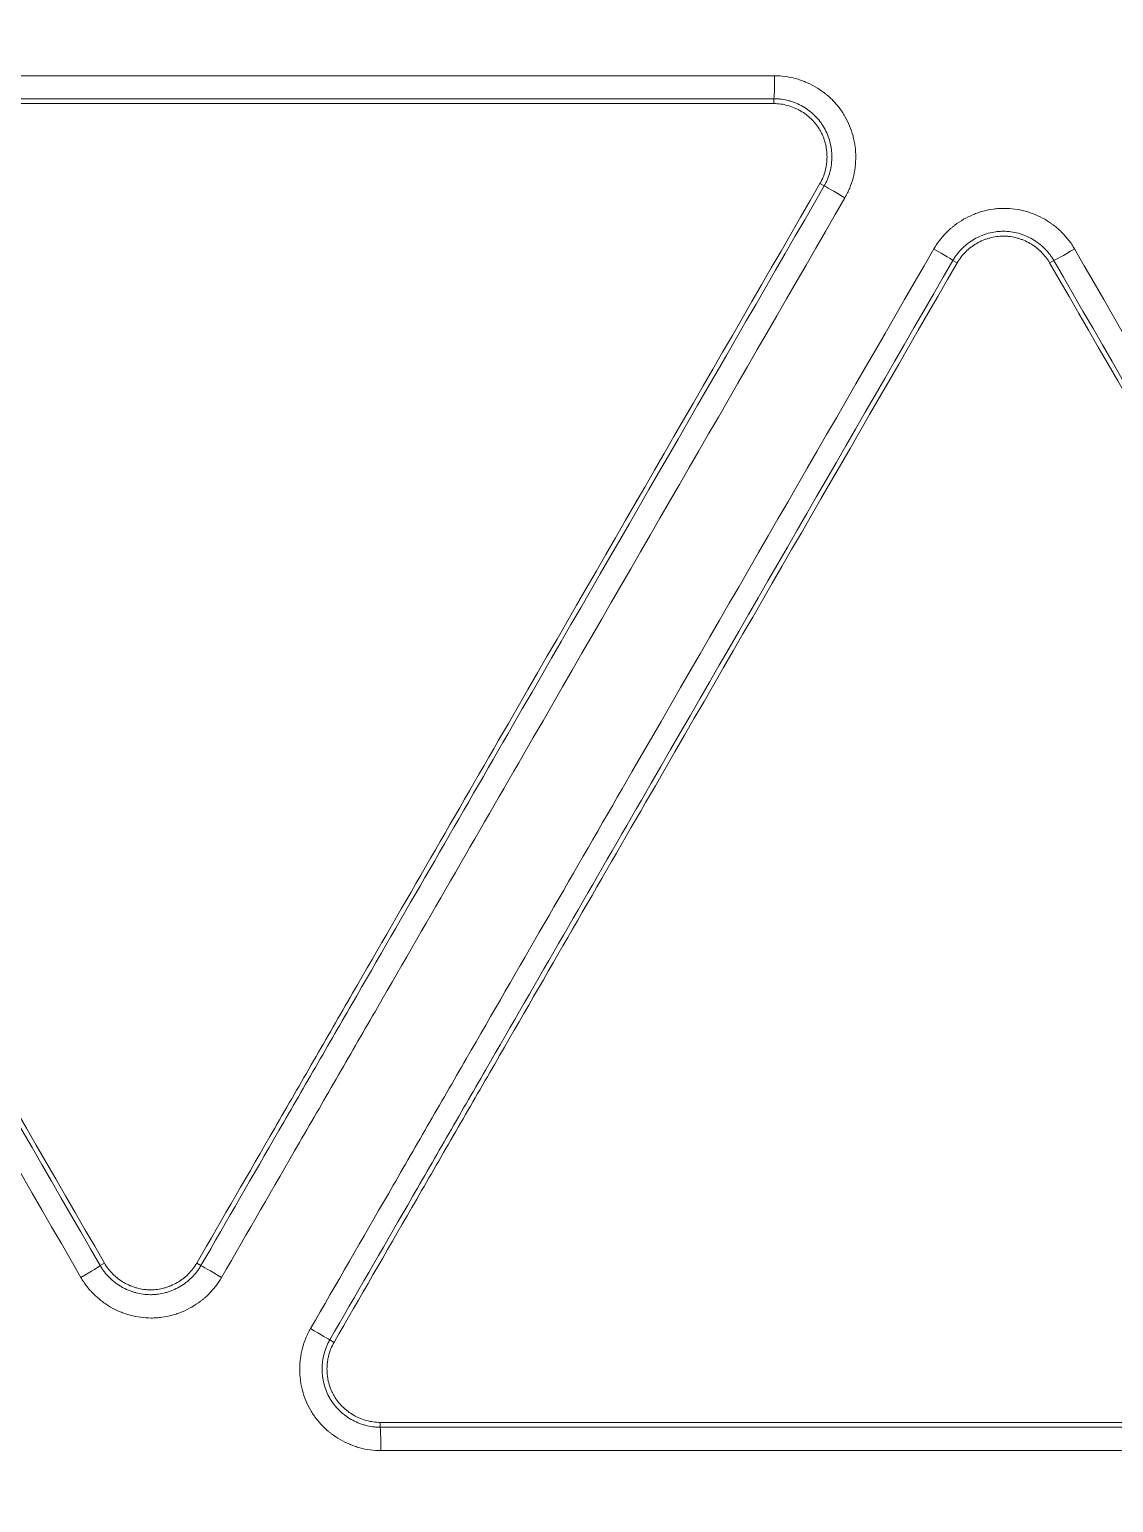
# Model space of a CAD drawing. Header units: inches. Extents: x 405346 to 489838, y -25612 to 14934.
# Drawn here: x 467451.76 to 467474.01, y 4139.56 to 4169.78 of the extents above; entities that cross this region are included whole.
import ezdxf

# ---------------------------------------------------------------- set-up
doc = ezdxf.new("R2010")
doc.units = ezdxf.units.IN
doc.header["$LTSCALE"] = 200
doc.header["$MEASUREMENT"] = 0
doc.linetypes.add('DH-HID2', pattern=[1.2, 0.8, -0.4])
doc.layers.add('FU-FURM', color=251, linetype='DH-HID2')
doc.layers.add('SS-EQ', color=2, linetype='Continuous', lineweight=20)

# ---------------------------------------------------------------- blocks, each defined once
blk = doc.blocks.new('FLLLL')
at = {"layer": 'FU-FURM'}
blk.add_arc((467631.305, 3335.773), 213.601, 91.35671, 179.233, dxfattribs=at)
blk = doc.blocks.new('4way무풍')
at = {"layer": 'SS-EQ'}
for p, q in [((222.768, -153.166), (222.768, -153.066)), ((223.802, -154.857), (223.716, -154.808)), ((226.531, -156.433), (226.444, -156.383)), ((228.513, -156.384), (228.427, -156.433)), ((208.946, -177.006), (209.033, -176.956)), ((210.928, -176.956), (211.014, -177.006)), ((213.657, -178.532), (213.744, -178.582)), ((214.692, -180.223), (214.692, -180.323))]:
    blk.add_line(p, q, dxfattribs=at)
for centre, major_axis, ratio, start_param, end_param in [((222.767, -152.593), (0, 0.474), 0.035615, 3.176521, 4.705582), ((224.212, -155.094), (0.41, -0.237), 0.011989, 1.536331, 3.106684), ((226.034, -156.147), (-0.41, 0.237), 0.012297, 3.176502, 4.677561), ((228.923, -156.147), (0.41, 0.237), 0.024256, 3.17651, 4.741354), ((208.536, -177.243), (0.41, 0.237), 0.02416, 4.730164, 6.248269), ((211.424, -177.243), (0.41, -0.237), 0.004611, 1.540354, 3.106686), ((213.247, -178.295), (0.41, -0.237), 0.005023, 0.034907, 1.540031), ((214.691, -180.796), (0, 0.474), 0.029044, 4.700956, 6.247872)]:
    blk.add_ellipse(centre, major_axis=major_axis, ratio=ratio, start_param=start_param, end_param=end_param, dxfattribs=at)
for points, knots in [([(346.359, 0), (346.359, -27.812), (346.359, -55.624), (346.359, -97.341), (346.359, -111.247), (346.359, -139.059), (346.359, -152.965), (346.359, -180.777), (346.359, -194.683), (346.359, -222.494), (346.359, -236.4), (346.359, -257.259), (346.358, -264.212), (346.359, -272.903), (346.359, -274.641), (346.359, -277.249), (346.359, -278.118), (346.358, -279.856), (346.358, -280.725), (346.358, -282.029), (346.358, -282.463), (346.358, -283.333), (346.359, -283.767), (346.359, -284.419), (346.359, -284.636), (346.359, -285.071), (346.358, -285.288), (346.355, -285.723), (346.353, -285.94), (346.346, -286.374), (346.341, -286.592), (346.322, -287.243), (346.305, -287.678), (346.262, -288.546), (346.236, -288.98), (346.174, -289.849), (346.138, -290.283), (346.078, -290.934), (346.057, -291.151), (346.012, -291.585), (345.894, -292.666), (345.748, -293.741), (345.479, -295.45), (345.327, -296.299), (344.817, -298.834), (344.407, -300.505), (343.687, -302.982), (343.172, -304.624), (342.294, -307.059), (341.638, -308.663), (341.119, -309.858), (340.941, -310.256), (340.714, -310.751), (340.668, -310.85), (340.576, -311.047), (340.437, -311.343), (339.919, -312.422), (339.029, -314.158), (338.177, -315.66), (336.854, -317.881), (335.912, -319.32), (334.41, -321.418), (333.379, -322.796), (331.741, -324.801), (330.589, -326.095), (329.702, -327.051), (329.403, -327.366), (329.024, -327.758), (328.947, -327.836), (328.795, -327.992), (328.566, -328.224), (327.719, -329.07), (326.303, -330.412), (324.35, -332.111), (322.332, -333.722), (320.944, -334.738), (319.535, -335.724), (318.819, -336.202), (317.367, -337.13), (315.893, -338.028), (314.376, -338.866), (313.222, -339.473), (312.835, -339.671), (312.249, -339.963), (312.054, -340.059), (311.662, -340.249), (309.896, -341.094), (308.103, -341.848), (305.68, -342.75), (304.055, -343.316), (302.408, -343.813), (299.923, -344.506), (298.245, -344.898), (295.697, -345.382), (294.842, -345.525), (293.766, -345.682), (293.551, -345.712), (293.12, -345.771), (292.903, -345.799), (292.254, -345.88), (291.821, -345.929), (290.523, -346.062), (289.657, -346.132), (288.357, -346.21), (287.924, -346.232), (287.057, -346.265), (286.624, -346.277), (285.974, -346.288), (285.757, -346.291), (285.323, -346.293), (285.107, -346.294), (284.673, -346.294), (284.456, -346.294), (284.023, -346.294), (283.806, -346.293), (283.156, -346.293), (282.722, -346.293), (281.855, -346.293), (281.421, -346.293), (280.121, -346.293), (279.253, -346.294), (277.519, -346.294), (276.652, -346.294), (274.051, -346.294), (272.316, -346.294), (267.113, -346.294), (263.645, -346.293), (256.708, -346.293), (253.239, -346.294), (242.833, -346.294), (235.896, -346.294), (222.022, -346.294), (215.084, -346.294), (194.273, -346.294), (180.399, -346.294), (152.65, -346.294), (138.775, -346.294), (111.027, -346.294), (97.152, -346.294), (69.404, -346.294), (55.529, -346.294), (34.718, -346.294), (27.78, -346.294), (13.906, -346.294), (6.969, -346.294), (0.032, -346.294)], [0, 0, 0, 0, 0.125, 0.125, 0.1875, 0.1875, 0.25, 0.25, 0.3125, 0.3125, 0.375, 0.375, 0.40625, 0.40625, 0.414063, 0.414063, 0.417969, 0.417969, 0.421875, 0.421875, 0.423828, 0.423828, 0.425781, 0.425781, 0.426758, 0.426758, 0.427734, 0.427734, 0.428711, 0.428711, 0.429688, 0.429688, 0.431641, 0.431641, 0.433594, 0.433594, 0.435547, 0.435547, 0.436523, 0.436523, 0.4375, 0.441406, 0.441406, 0.445313, 0.445313, 0.453125, 0.453125, 0.457031, 0.460938, 0.464844, 0.464844, 0.466797, 0.466797, 0.467285, 0.467285, 0.467773, 0.46875, 0.472656, 0.476563, 0.476563, 0.484375, 0.484375, 0.488281, 0.492188, 0.496094, 0.496094, 0.498047, 0.498047, 0.498535, 0.498535, 0.499023, 0.5, 0.503906, 0.507813, 0.511719, 0.515625, 0.515625, 0.519531, 0.519531, 0.523438, 0.527344, 0.527344, 0.529297, 0.529297, 0.530273, 0.530273, 0.53125, 0.539063, 0.539063, 0.542969, 0.546875, 0.546875, 0.554688, 0.554688, 0.558594, 0.558594, 0.55957, 0.55957, 0.560547, 0.560547, 0.5625, 0.5625, 0.566406, 0.566406, 0.568359, 0.568359, 0.570313, 0.570313, 0.571289, 0.571289, 0.572266, 0.572266, 0.573242, 0.573242, 0.574219, 0.574219, 0.576172, 0.576172, 0.578125, 0.578125, 0.582031, 0.582031, 0.585938, 0.585938, 0.59375, 0.59375, 0.609375, 0.609375, 0.625, 0.625, 0.65625, 0.65625, 0.6875, 0.6875, 0.75, 0.75, 0.8125, 0.8125, 0.875, 0.875, 0.9375, 0.9375, 0.96875, 0.96875, 1, 1, 1, 1]), ([(0.032, -345.099), (6.961, -345.099), (13.891, -345.099), (27.75, -345.099), (34.679, -345.099), (55.467, -345.099), (69.326, -345.098), (97.044, -345.098), (110.903, -345.097), (138.621, -345.096), (152.48, -345.096), (180.197, -345.094), (194.056, -345.092), (214.845, -345.09), (221.774, -345.089), (235.633, -345.086), (242.562, -345.085), (256.421, -345.082), (263.351, -345.081), (272.013, -345.079), (273.745, -345.079), (276.343, -345.079), (277.21, -345.078), (278.942, -345.078), (279.808, -345.077), (281.107, -345.076), (281.541, -345.076), (282.407, -345.076), (282.84, -345.076), (283.706, -345.076), (284.139, -345.076), (284.789, -345.074), (285.005, -345.074), (285.438, -345.071), (285.655, -345.069), (286.304, -345.06), (286.737, -345.049), (287.602, -345.017), (288.034, -344.997), (289.33, -344.922), (290.194, -344.853), (291.488, -344.722), (291.92, -344.673), (292.566, -344.593), (292.782, -344.566), (293.212, -344.508), (294.286, -344.358), (295.351, -344.18), (297.891, -343.699), (299.563, -343.307), (302.039, -342.615), (303.679, -342.118), (305.297, -341.551), (307.709, -340.648), (309.296, -339.976), (311.056, -339.138), (311.349, -338.996), (311.641, -338.853), (311.836, -338.756), (311.933, -338.707), (312.418, -338.464), (312.803, -338.265), (313.951, -337.656), (314.704, -337.236), (316.19, -336.364), (316.921, -335.913), (318.363, -334.982), (319.073, -334.502), (320.472, -333.511), (321.849, -332.491), (323.849, -330.872), (325.784, -329.163), (327.03, -327.964), (327.795, -327.195), (327.947, -327.041), (328.25, -326.729), (328.401, -326.573), (328.849, -326.102), (329.145, -325.785), (330.019, -324.826), (331.153, -323.527), (332.763, -321.515), (333.776, -320.132), (334.759, -318.728), (335.235, -318.016), (336.157, -316.57), (336.603, -315.837), (337.465, -314.35), (338.296, -312.842), (339.065, -311.291), (339.481, -310.406), (339.527, -310.308), (339.618, -310.111), (339.754, -309.815), (340.065, -309.123), (340.322, -308.527), (340.821, -307.331), (341.451, -305.727), (342.288, -303.291), (342.776, -301.648), (343.454, -299.169), (343.836, -297.496), (344.302, -294.959), (344.439, -294.108), (344.619, -292.825), (344.702, -292.181), (344.786, -291.427), (344.82, -291.104), (344.842, -290.888), (344.853, -290.779), (344.946, -289.807), (345.01, -288.942), (345.078, -287.644), (345.096, -287.212), (345.116, -286.563), (345.122, -286.347), (345.13, -285.914), (345.133, -285.698), (345.138, -285.266), (345.139, -285.049), (345.14, -284.617), (345.14, -284.4), (345.141, -283.752), (345.141, -283.319), (345.141, -282.67), (345.141, -282.454), (345.141, -282.021), (345.141, -281.805), (345.142, -281.156), (345.142, -280.724), (345.143, -279.426), (345.143, -278.561), (345.144, -276.831), (345.144, -275.966), (345.145, -273.37), (345.145, -271.64), (345.146, -262.989), (345.148, -256.069), (345.152, -235.306), (345.154, -221.465), (345.157, -193.782), (345.159, -179.94), (345.161, -152.257), (345.161, -138.416), (345.162, -110.732), (345.163, -69.208), (345.164, -27.683), (345.164, 0)], [0, 0, 0, 0, 0.03125, 0.03125, 0.0625, 0.0625, 0.125, 0.125, 0.1875, 0.1875, 0.25, 0.25, 0.3125, 0.3125, 0.34375, 0.34375, 0.375, 0.375, 0.40625, 0.40625, 0.414063, 0.414063, 0.417969, 0.417969, 0.421875, 0.421875, 0.423828, 0.423828, 0.425781, 0.425781, 0.427734, 0.427734, 0.428711, 0.428711, 0.429688, 0.429688, 0.431641, 0.431641, 0.433594, 0.433594, 0.4375, 0.4375, 0.439453, 0.439453, 0.44043, 0.44043, 0.441406, 0.445313, 0.445313, 0.453125, 0.453125, 0.457031, 0.460938, 0.460938, 0.46875, 0.46875, 0.469727, 0.470215, 0.470215, 0.470703, 0.470703, 0.472656, 0.472656, 0.476563, 0.476563, 0.480469, 0.480469, 0.484375, 0.484375, 0.488281, 0.492188, 0.496094, 0.5, 0.5, 0.500977, 0.500977, 0.501953, 0.501953, 0.503906, 0.503906, 0.507813, 0.511719, 0.515625, 0.515625, 0.519531, 0.519531, 0.523438, 0.523438, 0.527344, 0.53125, 0.53125, 0.531738, 0.531738, 0.532227, 0.533203, 0.535156, 0.535156, 0.539063, 0.542969, 0.546875, 0.546875, 0.554688, 0.554688, 0.558594, 0.558594, 0.560547, 0.561523, 0.562012, 0.562012, 0.5625, 0.5625, 0.566406, 0.566406, 0.568359, 0.568359, 0.569336, 0.569336, 0.570313, 0.570313, 0.571289, 0.571289, 0.572266, 0.572266, 0.574219, 0.574219, 0.575195, 0.575195, 0.576172, 0.576172, 0.578125, 0.578125, 0.582031, 0.582031, 0.585938, 0.585938, 0.59375, 0.59375, 0.625, 0.625, 0.6875, 0.6875, 0.75, 0.75, 0.8125, 0.8125, 0.875, 1, 1, 1, 1]), ([(197.206, -152.597), (201.47, -152.597), (205.733, -152.597), (214.259, -152.596), (218.522, -152.596), (222.784, -152.596)], [0, 0, 0, 0, 0.5, 0.5, 1, 1, 1, 1]), ([(222.784, -152.596), (222.858, -152.596), (222.93, -152.601), (223.074, -152.62), (223.145, -152.635), (223.25, -152.663), (223.285, -152.674), (223.336, -152.692), (223.354, -152.698), (223.388, -152.711), (223.405, -152.718), (223.489, -152.753), (223.619, -152.817), (223.74, -152.897), (223.812, -152.953), (223.827, -152.964), (223.855, -152.987), (223.897, -153.023), (223.937, -153.06), (224.014, -153.136), (224.062, -153.19), (224.129, -153.276), (224.15, -153.306), (224.191, -153.366), (224.21, -153.398), (224.265, -153.492), (224.329, -153.623), (224.375, -153.76), (224.398, -153.848), (224.402, -153.866), (224.411, -153.902), (224.415, -153.92), (224.425, -153.974), (224.431, -154.01), (224.445, -154.118), (224.449, -154.19), (224.45, -154.299), (224.448, -154.353), (224.444, -154.408), (224.44, -154.444), (224.438, -154.463), (224.426, -154.553), (224.399, -154.696), (224.353, -154.833), (224.311, -154.934), (224.297, -154.968), (224.264, -155.033), (224.247, -155.066), (224.229, -155.098)], [0, 0, 0, 0, 0.0625, 0.0625, 0.125, 0.125, 0.15625, 0.15625, 0.171875, 0.171875, 0.1875, 0.1875, 0.25, 0.3125, 0.3125, 0.328125, 0.328125, 0.34375, 0.375, 0.375, 0.4375, 0.4375, 0.46875, 0.46875, 0.5, 0.5, 0.5625, 0.625, 0.625, 0.640625, 0.640625, 0.65625, 0.65625, 0.6875, 0.6875, 0.75, 0.75, 0.78125, 0.796875, 0.796875, 0.8125, 0.8125, 0.875, 0.9375, 0.9375, 0.96875, 0.96875, 1, 1, 1, 1]), ([(222.768, -153.066), (218.506, -153.066), (214.244, -153.066), (205.719, -153.066), (201.456, -153.066), (197.193, -153.066)], [0, 0, 0, 0, 0.5, 0.5, 1, 1, 1, 1]), ([(222.768, -153.166), (218.506, -153.166), (214.244, -153.166), (205.719, -153.166), (201.456, -153.166), (197.193, -153.166)], [0, 0, 0, 0, 0.5, 0.5, 1, 1, 1, 1]), ([(223.802, -154.857), (223.803, -154.855), (223.805, -154.852), (223.808, -154.846), (223.813, -154.837), (223.818, -154.829), (223.827, -154.811), (223.833, -154.8), (223.85, -154.764), (223.861, -154.74), (223.89, -154.668), (223.923, -154.57), (223.943, -154.468), (223.951, -154.403), (223.952, -154.39), (223.955, -154.363), (223.956, -154.35), (223.958, -154.311), (223.959, -154.285), (223.959, -154.208), (223.956, -154.156), (223.946, -154.078), (223.941, -154.053), (223.934, -154.014), (223.931, -154.001), (223.925, -153.976), (223.922, -153.963), (223.906, -153.9), (223.889, -153.851), (223.85, -153.755), (223.827, -153.708), (223.788, -153.64), (223.774, -153.618), (223.745, -153.575), (223.73, -153.554), (223.682, -153.492), (223.648, -153.453), (223.592, -153.399), (223.564, -153.372), (223.534, -153.347), (223.514, -153.331), (223.503, -153.322), (223.451, -153.283), (223.365, -153.225), (223.272, -153.179), (223.2, -153.149), (223.175, -153.14), (223.126, -153.123), (223.101, -153.115), (223.026, -153.094), (222.975, -153.084), (222.898, -153.073), (222.859, -153.069), (222.814, -153.067), (222.791, -153.067), (222.781, -153.066), (222.774, -153.066), (222.771, -153.066), (222.768, -153.066)], [0, 0, 0, 0, 0.003906, 0.003906, 0.007812, 0.015625, 0.015625, 0.03125, 0.03125, 0.0625, 0.0625, 0.125, 0.1875, 0.1875, 0.203125, 0.203125, 0.21875, 0.21875, 0.25, 0.25, 0.3125, 0.3125, 0.34375, 0.34375, 0.359375, 0.359375, 0.375, 0.375, 0.4375, 0.4375, 0.5, 0.5, 0.53125, 0.53125, 0.5625, 0.5625, 0.625, 0.625, 0.65625, 0.671875, 0.671875, 0.6875, 0.6875, 0.75, 0.8125, 0.8125, 0.84375, 0.84375, 0.875, 0.875, 0.9375, 0.9375, 0.96875, 0.984375, 0.992188, 0.996094, 0.996094, 1, 1, 1, 1]), ([(222.768, -153.166), (222.816, -153.166), (222.864, -153.17), (222.959, -153.183), (223.052, -153.202), (223.142, -153.233), (223.208, -153.26), (223.23, -153.271), (223.273, -153.292), (223.294, -153.303), (223.356, -153.339), (223.395, -153.365), (223.452, -153.408), (223.471, -153.423), (223.507, -153.455), (223.525, -153.471), (223.575, -153.522), (223.639, -153.593), (223.692, -153.672), (223.728, -153.734), (223.739, -153.755), (223.76, -153.798), (223.77, -153.82), (223.797, -153.886), (223.812, -153.931), (223.83, -154), (223.838, -154.035), (223.844, -154.07), (223.848, -154.094), (223.849, -154.106), (223.857, -154.166), (223.863, -154.261), (223.857, -154.356), (223.848, -154.427), (223.844, -154.45), (223.835, -154.498), (223.83, -154.521), (223.812, -154.59), (223.797, -154.635), (223.761, -154.723), (223.74, -154.766), (223.716, -154.808)], [0, 0, 0, 0, 0.0625, 0.0625, 0.125, 0.1875, 0.1875, 0.21875, 0.21875, 0.25, 0.25, 0.3125, 0.3125, 0.34375, 0.34375, 0.375, 0.375, 0.4375, 0.5, 0.5, 0.53125, 0.53125, 0.5625, 0.5625, 0.625, 0.625, 0.65625, 0.671875, 0.671875, 0.6875, 0.6875, 0.75, 0.8125, 0.8125, 0.84375, 0.84375, 0.875, 0.875, 0.9375, 0.9375, 1, 1, 1, 1]), ([(196.159, -154.858), (197.224, -156.704), (198.29, -158.549), (200.421, -162.241), (201.487, -164.087), (204.684, -169.624), (206.815, -173.315), (208.946, -177.006)], [0, 0, 0, 0, 0.25, 0.25, 0.5, 0.5, 1, 1, 1, 1]), ([(196.246, -154.808), (197.311, -156.654), (198.377, -158.499), (200.508, -162.191), (201.574, -164.036), (204.771, -169.574), (206.902, -173.265), (209.033, -176.956)], [0, 0, 0, 0, 0.25, 0.25, 0.5, 0.5, 1, 1, 1, 1]), ([(210.928, -176.956), (211.461, -176.033), (211.994, -175.11), (212.793, -173.726), (213.06, -173.265), (213.592, -172.342), (213.859, -171.88), (215.191, -169.573), (216.256, -167.728), (219.453, -162.19), (221.585, -158.499), (223.716, -154.808)], [0, 0, 0, 0, 0.125, 0.125, 0.1875, 0.1875, 0.25, 0.25, 0.5, 0.5, 1, 1, 1, 1]), ([(211.014, -177.006), (211.547, -176.083), (212.08, -175.16), (212.879, -173.776), (213.146, -173.314), (213.678, -172.391), (213.945, -171.93), (215.277, -169.623), (216.342, -167.777), (219.539, -162.24), (221.67, -158.549), (223.802, -154.857)], [0, 0, 0, 0, 0.125, 0.125, 0.1875, 0.1875, 0.25, 0.25, 0.5, 0.5, 1, 1, 1, 1]), ([(208.549, -177.248), (206.418, -173.557), (204.287, -169.865), (201.623, -165.251), (201.09, -164.328), (200.024, -162.482), (199.491, -161.559), (197.893, -158.791), (196.827, -156.945), (195.762, -155.099)], [0, 0, 0, 0, 0.5, 0.5, 0.625, 0.625, 0.75, 0.75, 1, 1, 1, 1]), ([(224.229, -155.098), (222.097, -158.789), (219.965, -162.481), (216.767, -168.019), (215.702, -169.864), (214.369, -172.172), (214.103, -172.633), (213.57, -173.556), (213.303, -174.018), (212.504, -175.402), (211.971, -176.325), (211.438, -177.248)], [0, 0, 0, 0, 0.5, 0.5, 0.75, 0.75, 0.8125, 0.8125, 0.875, 0.875, 1, 1, 1, 1]), ([(226.051, -156.15), (226.088, -156.086), (226.129, -156.026), (226.217, -155.911), (226.265, -155.857), (226.342, -155.78), (226.369, -155.755), (226.411, -155.719), (226.425, -155.707), (226.453, -155.684), (226.467, -155.673), (226.54, -155.618), (226.66, -155.537), (226.791, -155.473), (226.875, -155.438), (226.892, -155.431), (226.926, -155.418), (226.943, -155.412), (226.995, -155.394), (227.03, -155.383), (227.135, -155.355), (227.206, -155.34), (227.313, -155.326), (227.35, -155.322), (227.422, -155.317), (227.459, -155.316), (227.569, -155.316), (227.713, -155.326), (227.855, -155.354), (227.943, -155.378), (227.961, -155.383), (227.996, -155.394), (228.013, -155.4), (228.065, -155.418), (228.099, -155.431), (228.2, -155.473), (228.265, -155.505), (228.359, -155.559), (228.405, -155.588), (228.45, -155.619), (228.48, -155.64), (228.495, -155.651), (228.568, -155.706), (228.677, -155.802), (228.773, -155.91), (228.84, -155.996), (228.862, -156.026), (228.902, -156.087), (228.922, -156.118), (228.94, -156.15)], [0, 0, 0, 0, 0.0625, 0.0625, 0.125, 0.125, 0.15625, 0.15625, 0.171875, 0.171875, 0.1875, 0.1875, 0.25, 0.3125, 0.3125, 0.328125, 0.328125, 0.34375, 0.34375, 0.375, 0.375, 0.4375, 0.4375, 0.46875, 0.46875, 0.5, 0.5, 0.5625, 0.625, 0.625, 0.640625, 0.640625, 0.65625, 0.65625, 0.6875, 0.6875, 0.75, 0.75, 0.78125, 0.796875, 0.796875, 0.8125, 0.8125, 0.875, 0.9375, 0.9375, 0.96875, 0.96875, 1, 1, 1, 1]), ([(228.513, -156.384), (228.511, -156.381), (228.509, -156.378), (228.506, -156.372), (228.501, -156.364), (228.496, -156.355), (228.485, -156.339), (228.478, -156.328), (228.456, -156.295), (228.441, -156.274), (228.393, -156.212), (228.324, -156.135), (228.246, -156.067), (228.194, -156.027), (228.183, -156.019), (228.162, -156.004), (228.129, -155.982), (228.096, -155.961), (228.029, -155.922), (227.982, -155.899), (227.911, -155.869), (227.886, -155.86), (227.837, -155.843), (227.812, -155.835), (227.736, -155.814), (227.685, -155.804), (227.583, -155.79), (227.531, -155.786), (227.453, -155.786), (227.426, -155.787), (227.374, -155.791), (227.348, -155.793), (227.271, -155.804), (227.22, -155.814), (227.145, -155.835), (227.108, -155.846), (227.071, -155.86), (227.047, -155.869), (227.035, -155.874), (226.974, -155.899), (226.881, -155.945), (226.794, -156.003), (226.732, -156.05), (226.712, -156.067), (226.672, -156.101), (226.653, -156.119), (226.598, -156.174), (226.563, -156.212), (226.516, -156.274), (226.493, -156.305), (226.468, -156.344), (226.456, -156.363), (226.451, -156.372), (226.447, -156.377), (226.446, -156.38), (226.444, -156.383)], [0, 0, 0, 0, 0.003906, 0.003906, 0.007813, 0.015625, 0.015625, 0.03125, 0.03125, 0.0625, 0.0625, 0.125, 0.1875, 0.1875, 0.203125, 0.203125, 0.21875, 0.25, 0.25, 0.3125, 0.3125, 0.34375, 0.34375, 0.375, 0.375, 0.4375, 0.4375, 0.5, 0.5, 0.53125, 0.53125, 0.5625, 0.5625, 0.625, 0.625, 0.65625, 0.671875, 0.671875, 0.6875, 0.6875, 0.75, 0.8125, 0.8125, 0.84375, 0.84375, 0.875, 0.875, 0.9375, 0.9375, 0.96875, 0.984375, 0.992187, 0.996094, 0.996094, 1, 1, 1, 1]), ([(226.531, -156.433), (226.555, -156.392), (226.582, -156.352), (226.641, -156.276), (226.704, -156.205), (226.776, -156.143), (226.824, -156.106), (226.833, -156.099), (226.853, -156.085), (226.883, -156.065), (226.913, -156.046), (226.975, -156.01), (227.017, -155.989), (227.083, -155.962), (227.106, -155.953), (227.151, -155.938), (227.174, -155.931), (227.243, -155.912), (227.336, -155.893), (227.431, -155.886), (227.503, -155.886), (227.527, -155.887), (227.575, -155.89), (227.599, -155.893), (227.669, -155.903), (227.716, -155.912), (227.785, -155.931), (227.819, -155.941), (227.852, -155.954), (227.875, -155.962), (227.886, -155.967), (227.941, -155.99), (228.027, -156.032), (228.106, -156.085), (228.163, -156.128), (228.182, -156.143), (228.218, -156.175), (228.235, -156.191), (228.286, -156.242), (228.318, -156.277), (228.376, -156.352), (228.403, -156.392), (228.427, -156.433)], [0, 0, 0, 0, 0.0625, 0.0625, 0.125, 0.1875, 0.1875, 0.203125, 0.203125, 0.21875, 0.25, 0.25, 0.3125, 0.3125, 0.34375, 0.34375, 0.375, 0.375, 0.4375, 0.5, 0.5, 0.53125, 0.53125, 0.5625, 0.5625, 0.625, 0.625, 0.65625, 0.671875, 0.671875, 0.6875, 0.6875, 0.75, 0.8125, 0.8125, 0.84375, 0.84375, 0.875, 0.875, 0.9375, 0.9375, 1, 1, 1, 1]), ([(213.261, -178.3), (213.794, -177.377), (214.327, -176.454), (215.126, -175.07), (215.393, -174.608), (215.925, -173.685), (216.192, -173.224), (217.524, -170.917), (218.59, -169.071), (221.788, -163.533), (223.919, -159.841), (226.051, -156.15)], [0, 0, 0, 0, 0.125, 0.125, 0.1875, 0.1875, 0.25, 0.25, 0.5, 0.5, 1, 1, 1, 1]), ([(226.444, -156.383), (224.313, -160.074), (222.182, -163.766), (218.985, -169.303), (217.92, -171.149), (216.587, -173.456), (216.321, -173.917), (215.788, -174.84), (215.522, -175.302), (214.723, -176.686), (214.19, -177.609), (213.657, -178.532)], [0, 0, 0, 0, 0.5, 0.5, 0.75, 0.75, 0.8125, 0.8125, 0.875, 0.875, 1, 1, 1, 1]), ([(226.531, -156.433), (224.4, -160.125), (222.269, -163.816), (219.072, -169.353), (218.007, -171.199), (216.675, -173.506), (216.408, -173.967), (215.875, -174.89), (215.609, -175.352), (214.81, -176.736), (214.277, -177.659), (213.744, -178.582)], [0, 0, 0, 0, 0.5, 0.5, 0.75, 0.75, 0.8125, 0.8125, 0.875, 0.875, 1, 1, 1, 1]), ([(208.946, -177.006), (208.948, -177.009), (208.949, -177.012), (208.953, -177.018), (208.958, -177.026), (208.963, -177.034), (208.973, -177.051), (208.981, -177.062), (209.003, -177.095), (209.018, -177.116), (209.066, -177.178), (209.135, -177.255), (209.213, -177.323), (209.265, -177.363), (209.276, -177.37), (209.297, -177.386), (209.329, -177.408), (209.363, -177.428), (209.43, -177.467), (209.476, -177.49), (209.548, -177.52), (209.573, -177.53), (209.622, -177.547), (209.647, -177.554), (209.723, -177.575), (209.774, -177.585), (209.876, -177.599), (209.928, -177.603), (210.006, -177.603), (210.033, -177.602), (210.085, -177.599), (210.111, -177.596), (210.188, -177.585), (210.239, -177.575), (210.314, -177.554), (210.351, -177.543), (210.388, -177.53), (210.412, -177.52), (210.424, -177.515), (210.485, -177.49), (210.578, -177.444), (210.664, -177.386), (210.727, -177.339), (210.747, -177.322), (210.786, -177.288), (210.806, -177.27), (210.861, -177.215), (210.895, -177.177), (210.943, -177.115), (210.966, -177.084), (210.991, -177.045), (211.003, -177.026), (211.008, -177.017), (211.011, -177.012), (211.013, -177.009), (211.014, -177.006)], [0, 0, 0, 0, 0.003906, 0.003906, 0.007813, 0.015625, 0.015625, 0.03125, 0.03125, 0.0625, 0.0625, 0.125, 0.1875, 0.1875, 0.203125, 0.203125, 0.21875, 0.25, 0.25, 0.3125, 0.3125, 0.34375, 0.34375, 0.375, 0.375, 0.4375, 0.4375, 0.5, 0.5, 0.53125, 0.53125, 0.5625, 0.5625, 0.625, 0.625, 0.65625, 0.671875, 0.671875, 0.6875, 0.6875, 0.75, 0.8125, 0.8125, 0.84375, 0.84375, 0.875, 0.875, 0.9375, 0.9375, 0.96875, 0.984375, 0.992188, 0.996094, 0.996094, 1, 1, 1, 1]), ([(210.928, -176.956), (210.904, -176.998), (210.877, -177.038), (210.819, -177.113), (210.756, -177.184), (210.684, -177.247), (210.636, -177.283), (210.626, -177.29), (210.607, -177.304), (210.577, -177.325), (210.547, -177.343), (210.485, -177.379), (210.442, -177.4), (210.376, -177.428), (210.354, -177.436), (210.309, -177.452), (210.286, -177.459), (210.216, -177.478), (210.123, -177.497), (210.028, -177.503), (209.957, -177.503), (209.932, -177.503), (209.885, -177.499), (209.861, -177.497), (209.79, -177.487), (209.744, -177.478), (209.675, -177.459), (209.641, -177.448), (209.607, -177.436), (209.585, -177.427), (209.574, -177.423), (209.518, -177.4), (209.433, -177.357), (209.354, -177.305), (209.297, -177.261), (209.278, -177.246), (209.242, -177.215), (209.224, -177.198), (209.173, -177.148), (209.142, -177.113), (209.084, -177.038), (209.057, -176.998), (209.033, -176.956)], [0, 0, 0, 0, 0.0625, 0.0625, 0.125, 0.1875, 0.1875, 0.203125, 0.203125, 0.21875, 0.25, 0.25, 0.3125, 0.3125, 0.34375, 0.34375, 0.375, 0.375, 0.4375, 0.5, 0.5, 0.53125, 0.53125, 0.5625, 0.5625, 0.625, 0.625, 0.65625, 0.671875, 0.671875, 0.6875, 0.6875, 0.75, 0.8125, 0.8125, 0.84375, 0.84375, 0.875, 0.875, 0.9375, 0.9375, 1, 1, 1, 1]), ([(211.438, -177.248), (211.401, -177.312), (211.361, -177.372), (211.272, -177.487), (211.224, -177.541), (211.147, -177.618), (211.12, -177.643), (211.079, -177.679), (211.065, -177.691), (211.036, -177.714), (211.022, -177.725), (210.95, -177.78), (210.829, -177.86), (210.699, -177.925), (210.614, -177.96), (210.597, -177.967), (210.563, -177.98), (210.546, -177.986), (210.494, -178.004), (210.459, -178.015), (210.354, -178.043), (210.284, -178.058), (210.176, -178.072), (210.14, -178.076), (210.067, -178.081), (210.03, -178.082), (209.92, -178.082), (209.776, -178.072), (209.634, -178.044), (209.546, -178.02), (209.528, -178.015), (209.493, -178.004), (209.476, -177.998), (209.424, -177.98), (209.39, -177.967), (209.289, -177.925), (209.224, -177.893), (209.13, -177.839), (209.084, -177.81), (209.039, -177.779), (209.009, -177.758), (208.994, -177.747), (208.921, -177.692), (208.812, -177.596), (208.716, -177.488), (208.649, -177.402), (208.628, -177.372), (208.587, -177.311), (208.567, -177.28), (208.549, -177.248)], [0, 0, 0, 0, 0.0625, 0.0625, 0.125, 0.125, 0.15625, 0.15625, 0.171875, 0.171875, 0.1875, 0.1875, 0.25, 0.3125, 0.3125, 0.328125, 0.328125, 0.34375, 0.34375, 0.375, 0.375, 0.4375, 0.4375, 0.46875, 0.46875, 0.5, 0.5, 0.5625, 0.625, 0.625, 0.640625, 0.640625, 0.65625, 0.65625, 0.6875, 0.6875, 0.75, 0.75, 0.78125, 0.796875, 0.796875, 0.8125, 0.8125, 0.875, 0.9375, 0.9375, 0.96875, 0.96875, 1, 1, 1, 1]), ([(214.705, -180.802), (214.631, -180.802), (214.559, -180.797), (214.415, -180.778), (214.344, -180.763), (214.239, -180.735), (214.204, -180.724), (214.152, -180.706), (214.135, -180.7), (214.101, -180.687), (214.084, -180.68), (214, -180.645), (213.87, -180.581), (213.749, -180.5), (213.677, -180.445), (213.662, -180.434), (213.634, -180.41), (213.592, -180.375), (213.552, -180.338), (213.475, -180.262), (213.427, -180.207), (213.36, -180.121), (213.339, -180.092), (213.298, -180.031), (213.279, -180), (213.224, -179.905), (213.16, -179.775), (213.114, -179.638), (213.091, -179.549), (213.087, -179.532), (213.078, -179.496), (213.075, -179.478), (213.064, -179.424), (213.058, -179.388), (213.044, -179.28), (213.04, -179.208), (213.04, -179.099), (213.041, -179.045), (213.046, -178.99), (213.049, -178.953), (213.051, -178.935), (213.063, -178.844), (213.091, -178.702), (213.136, -178.565), (213.178, -178.464), (213.193, -178.43), (213.225, -178.364), (213.242, -178.332), (213.261, -178.3)], [0, 0, 0, 0, 0.0625, 0.0625, 0.125, 0.125, 0.15625, 0.15625, 0.171875, 0.171875, 0.1875, 0.1875, 0.25, 0.3125, 0.3125, 0.328125, 0.328125, 0.34375, 0.375, 0.375, 0.4375, 0.4375, 0.46875, 0.46875, 0.5, 0.5, 0.5625, 0.625, 0.625, 0.640625, 0.640625, 0.65625, 0.65625, 0.6875, 0.6875, 0.75, 0.75, 0.78125, 0.796875, 0.796875, 0.8125, 0.8125, 0.875, 0.9375, 0.9375, 0.96875, 0.96875, 1, 1, 1, 1]), ([(213.657, -178.532), (213.655, -178.534), (213.654, -178.537), (213.65, -178.543), (213.646, -178.552), (213.641, -178.56), (213.632, -178.578), (213.626, -178.589), (213.608, -178.625), (213.598, -178.649), (213.568, -178.721), (213.536, -178.819), (213.516, -178.922), (213.508, -178.987), (213.506, -179), (213.504, -179.026), (213.503, -179.039), (213.5, -179.078), (213.499, -179.104), (213.5, -179.182), (213.503, -179.233), (213.513, -179.311), (213.517, -179.337), (213.527, -179.388), (213.533, -179.414), (213.553, -179.489), (213.569, -179.539), (213.608, -179.635), (213.631, -179.681), (213.67, -179.749), (213.684, -179.772), (213.714, -179.815), (213.729, -179.836), (213.777, -179.897), (213.811, -179.936), (213.866, -179.991), (213.895, -180.017), (213.925, -180.042), (213.945, -180.059), (213.956, -180.067), (214.008, -180.107), (214.094, -180.164), (214.187, -180.21), (214.259, -180.24), (214.284, -180.25), (214.333, -180.267), (214.358, -180.275), (214.434, -180.295), (214.484, -180.305), (214.561, -180.316), (214.6, -180.32), (214.646, -180.322), (214.669, -180.323), (214.678, -180.323), (214.685, -180.323), (214.688, -180.323), (214.692, -180.323)], [0, 0, 0, 0, 0.003906, 0.003906, 0.007812, 0.015625, 0.015625, 0.03125, 0.03125, 0.0625, 0.0625, 0.125, 0.1875, 0.1875, 0.203125, 0.203125, 0.21875, 0.21875, 0.25, 0.25, 0.3125, 0.3125, 0.34375, 0.34375, 0.375, 0.375, 0.4375, 0.4375, 0.5, 0.5, 0.53125, 0.53125, 0.5625, 0.5625, 0.625, 0.625, 0.65625, 0.671875, 0.671875, 0.6875, 0.6875, 0.75, 0.8125, 0.8125, 0.84375, 0.84375, 0.875, 0.875, 0.9375, 0.9375, 0.96875, 0.984375, 0.992188, 0.996094, 0.996094, 1, 1, 1, 1]), ([(214.692, -180.223), (214.644, -180.223), (214.595, -180.22), (214.501, -180.207), (214.408, -180.188), (214.318, -180.157), (214.251, -180.129), (214.23, -180.119), (214.187, -180.098), (214.166, -180.087), (214.104, -180.051), (214.064, -180.025), (214.008, -179.981), (213.989, -179.966), (213.953, -179.935), (213.935, -179.918), (213.884, -179.868), (213.821, -179.797), (213.768, -179.718), (213.732, -179.656), (213.721, -179.634), (213.7, -179.591), (213.69, -179.569), (213.663, -179.503), (213.648, -179.458), (213.63, -179.389), (213.622, -179.355), (213.616, -179.319), (213.612, -179.296), (213.61, -179.284), (213.603, -179.224), (213.597, -179.129), (213.603, -179.034), (213.612, -178.963), (213.616, -178.939), (213.625, -178.892), (213.63, -178.869), (213.648, -178.799), (213.663, -178.754), (213.699, -178.666), (213.72, -178.623), (213.744, -178.582)], [0, 0, 0, 0, 0.0625, 0.0625, 0.125, 0.1875, 0.1875, 0.21875, 0.21875, 0.25, 0.25, 0.3125, 0.3125, 0.34375, 0.34375, 0.375, 0.375, 0.4375, 0.5, 0.5, 0.53125, 0.53125, 0.5625, 0.5625, 0.625, 0.625, 0.65625, 0.671875, 0.671875, 0.6875, 0.6875, 0.75, 0.8125, 0.8125, 0.84375, 0.84375, 0.875, 0.875, 0.9375, 0.9375, 1, 1, 1, 1]), ([(214.692, -180.223), (215.757, -180.223), (216.823, -180.223), (218.955, -180.223), (220.02, -180.223), (223.218, -180.223), (225.349, -180.223), (231.743, -180.223), (236.005, -180.223), (240.266, -180.223)], [0, 0, 0, 0, 0.125, 0.125, 0.25, 0.25, 0.5, 0.5, 1, 1, 1, 1]), ([(214.692, -180.323), (216.823, -180.323), (218.955, -180.323), (222.152, -180.323), (223.217, -180.323), (225.349, -180.323), (226.414, -180.323), (231.742, -180.323), (236.005, -180.323), (240.266, -180.323)], [0, 0, 0, 0, 0.25, 0.25, 0.375, 0.375, 0.5, 0.5, 1, 1, 1, 1]), ([(240.284, -180.8), (236.022, -180.8), (231.759, -180.8), (226.43, -180.801), (225.364, -180.801), (223.232, -180.801), (222.166, -180.801), (220.035, -180.801), (218.969, -180.801), (216.837, -180.802), (215.771, -180.802), (214.705, -180.802)], [0, 0, 0, 0, 0.5, 0.5, 0.625, 0.625, 0.75, 0.75, 0.875, 0.875, 1, 1, 1, 1])]:
    blk.add_open_spline(points, degree=3, knots=knots, dxfattribs=at)
for points in [[(228.94, -156.15), (233.203, -163.533), (237.466, -170.915), (241.729, -178.298)], [(241.214, -178.582), (236.952, -171.199), (232.689, -163.816), (228.427, -156.433)], [(241.3, -178.532), (237.038, -171.149), (232.775, -163.767), (228.513, -156.384)]]:
    blk.add_open_spline(points, degree=3, dxfattribs=at)

msp = doc.modelspace()

# ---------------------------------------------------------------- block references
for name, p in [('FLLLL', (-47.5, 596.663)), ('4way무풍', (467244.268, 4321.426))]:
    msp.add_blockref(name, p)

doc.saveas('drawing.dxf')
